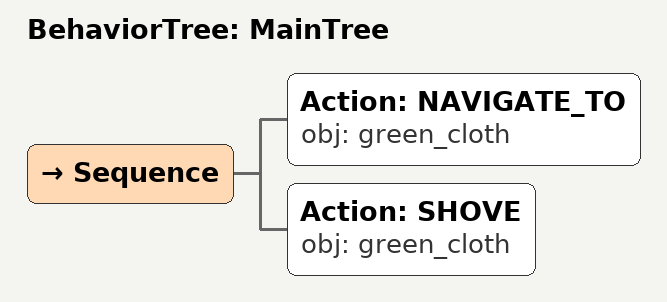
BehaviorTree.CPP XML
<root main_tree_to_execute="MainTree">
  <BehaviorTree ID="MainTree">
    <Sequence>
      <!-- Navigate to green_cloth -->
      <Action ID="NAVIGATE_TO" obj="green_cloth" />
      <!-- Shove green_cloth -->
      <Action ID="SHOVE" obj="green_cloth" />
    </Sequence>
  </BehaviorTree>
</root>
